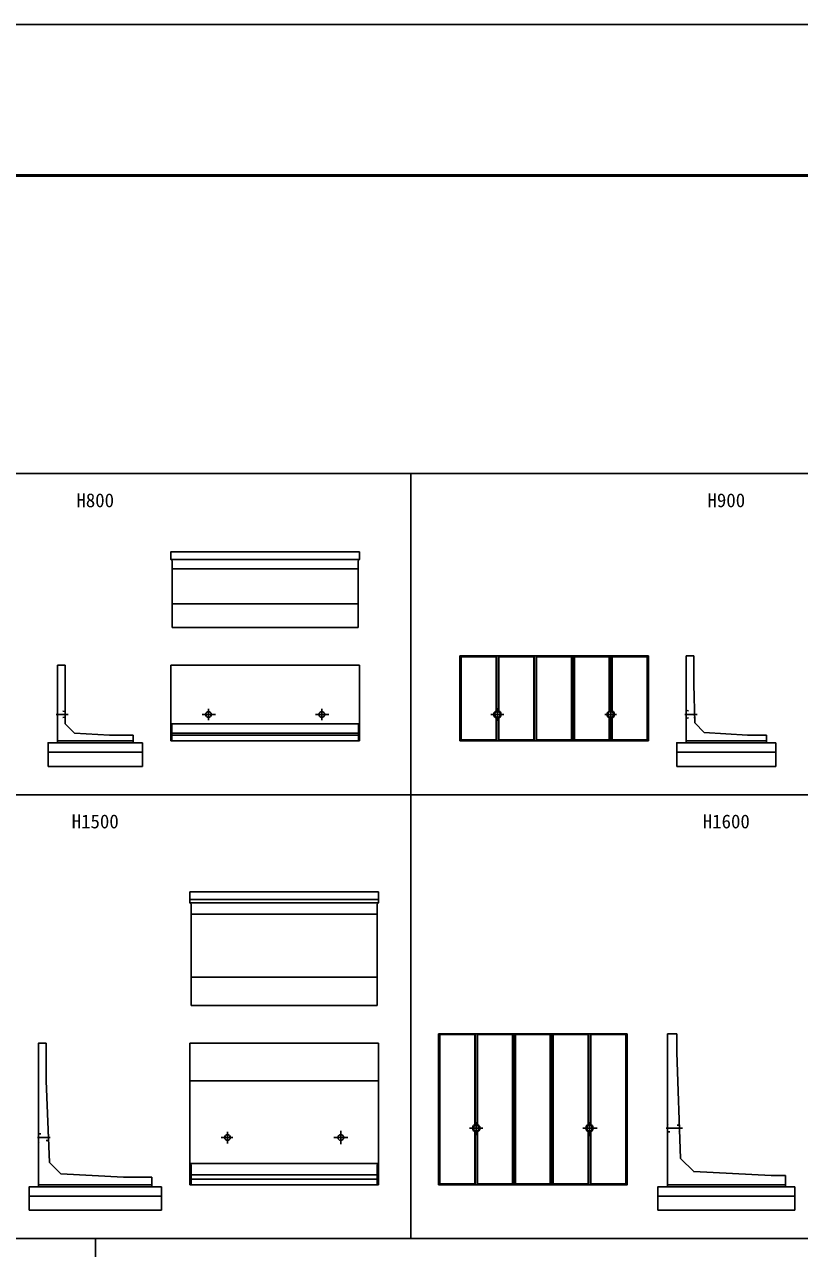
# Model space of a CAD drawing. Units: millimetres, scale not verified. Extents: x -67200 to 67200, y -23760 to 23760.
# Drawn here: x -26888 to -18678, y 10800 to 23760 of the extents above; entities that cross this region are included whole.
import ezdxf
from ezdxf.enums import TextEntityAlignment as Align

# ---------------------------------------------------------------- set-up
doc = ezdxf.new("R2010")
doc.units = ezdxf.units.MM
doc.header["$LTSCALE"] = 80
doc.linetypes.add('CHAIN1', pattern=[8, 5, -1, 1, -1])
doc.linetypes.add('DOTTED', pattern=[1.75, 0.25, -1.5])
for name, color, linetype, lineweight in [('0-0_CENTER', 7, 'CHAIN1', 25), ('0-2_Defpoints', 5, 'Continuous', 25), ('0-4_HYO', 3, 'Continuous', 25), ('0-6_OUTLINE', 1, 'Continuous', 25), ('0-7_OUTLINE2', 4, 'DOTTED', 25), ('0-8_TXT', 7, 'Continuous', 25), ('0-9_WAKU', 3, 'Continuous', 25)]:
    doc.layers.add(name, color=color, linetype=linetype, lineweight=lineweight)
doc.styles.add('ＭＳ ゴシック', font='')
doc.styles.get('ＭＳ ゴシック').set_extended_font_data('MS Gothic')

msp = doc.modelspace()

# ---------------------------------------------------------------- linework, layer by layer
at = {"layer": '0-0_CENTER'}
for p, q in [((-24937.57, 16515.09), (-24937.57, 16394.5)), ((-23737.57, 16515.09), (-23737.57, 16394.5)), ((-21877.57, 16520.29), (-21877.57, 16388.08)), ((-20677.57, 16519.84), (-20677.57, 16386.86)), ((-26550.36, 16455.13), (-26424.51, 16455.13)), ((-25006.36, 16455.13), (-24863.8, 16455.13)), ((-23806.36, 16455.13), (-23663.8, 16455.13)), ((-21808.64, 16455.13), (-21947.78, 16455.13)), ((-20617.95, 16455.13), (-20739.83, 16455.13)), ((-19891.38, 16455.13), (-19762.94, 16455.13)), ((-22032.38, 12075.13), (-22174.22, 12075.13)), ((-22102.57, 12137.66), (-22102.57, 12001.24)), ((-20822.21, 12075.13), (-20973.04, 12075.13)), ((-20902.57, 12139.59), (-20902.57, 11989.98)), ((-20091.11, 12075.13), (-19918.03, 12075.13)), ((-26751.28, 11975.13), (-26614.41, 11975.13)), ((-24802.36, 11975.13), (-24681.64, 11975.13)), ((-24737.57, 12036.64), (-24737.57, 11913.38)), ((-23611.79, 11975.13), (-23461.5, 11975.13)), ((-23537.57, 12047.82), (-23537.57, 11904.47))]:
    msp.add_line(p, q, dxfattribs=at)
at = {"layer": '0-2_Defpoints'}
msp.add_lwpolyline([(-67200, -23760), (0, -23760), (0, 23760), (-67200, 23760)], close=True, dxfattribs=at)
at = {"layer": '0-4_HYO'}
for points in [[(-29480.07, 15605.13), (-22795.07, 15605.13), (-22795.07, 19005.13), (-29480.07, 19005.13)], [(-22795.07, 15605.13), (-16110.07, 15605.13), (-16110.07, 19005.13), (-22795.07, 19005.13)], [(-29480.07, 10905.13), (-22795.07, 10905.13), (-22795.07, 15605.13), (-29480.07, 15605.13)], [(-22795.07, 10905.13), (-16110.07, 10905.13), (-16110.07, 15605.13), (-22795.07, 15605.13)], [(-33935.07, 5305.13), (-26135.07, 5305.13), (-26135.07, 10905.13), (-33935.07, 10905.13)], [(-26135.07, 5305.13), (-18335.07, 5305.13), (-18335.07, 10905.13), (-26135.07, 10905.13)]]:
    msp.add_lwpolyline(points, close=True, dxfattribs=at)
at = {"layer": '0-6_OUTLINE'}
for p, q in [((-23337.57, 18095.13), (-23337.57, 18175.13)), ((-25337.57, 18095.13), (-23337.57, 18095.13)), ((-25337.57, 18095.13), (-25322.57, 18080.13)), ((-25322.57, 17375.13), (-25322.57, 18080.13)), ((-23352.57, 18080.13), (-23337.57, 18095.13)), ((-23352.57, 17375.13), (-23352.57, 18080.13)), ((-25322.57, 17995.13), (-23352.57, 17995.13)), ((-25322.57, 17625.13), (-23352.57, 17625.13)), ((-25322.57, 17375.13), (-23352.57, 17375.13)), ((-22277.57, 17075.13), (-22277.57, 16175.13)), ((-22277.57, 17075.13), (-20277.57, 17075.13)), ((-22262.57, 17065.13), (-22262.57, 16185.13)), ((-21892.57, 17065.13), (-21887.57, 17075.13)), ((-21892.57, 17065.13), (-21892.57, 16492.21)), ((-21887.57, 17075.13), (-21887.57, 16493.86)), ((-21867.57, 17075.13), (-21867.57, 16493.86)), ((-21862.57, 17065.13), (-21867.57, 17075.13)), ((-21862.57, 17065.13), (-21862.57, 16492.21)), ((-21492.57, 17065.13), (-21862.57, 17065.13)), ((-21492.57, 17065.13), (-21487.57, 17075.13)), ((-21492.57, 17065.13), (-21492.57, 16185.13)), ((-21467.57, 17075.13), (-21467.57, 16175.13)), ((-21462.57, 17065.13), (-21462.57, 16185.13)), ((-21092.57, 17065.13), (-21087.57, 17075.13)), ((-21092.57, 17065.13), (-21092.57, 16185.13)), ((-21087.57, 17075.13), (-21087.57, 16175.13)), ((-21067.57, 17075.13), (-21067.57, 16175.13)), ((-21062.57, 17065.13), (-21062.57, 16185.13)), ((-20692.57, 17065.13), (-20687.57, 17075.13)), ((-20692.57, 17065.13), (-20692.57, 16492.21)), ((-20687.57, 17075.13), (-20687.57, 16493.86)), ((-20667.57, 17075.13), (-20667.57, 16493.86)), ((-20662.57, 17065.13), (-20667.57, 17075.13)), ((-20662.57, 17065.13), (-20662.57, 16492.21)), ((-20292.57, 17065.13), (-20662.57, 17065.13)), ((-20292.57, 17065.13), (-20287.57, 17075.13)), ((-20292.57, 17065.13), (-20292.57, 16185.13)), ((-20287.57, 17075.13), (-20287.57, 16175.13)), ((-20277.57, 17075.13), (-20277.57, 16175.13)), ((-19877.57, 16155.13), (-19877.57, 17075.13)), ((-19877.57, 17075.13), (-19797.57, 17075.13)), ((-19797.57, 16775.13), (-19797.57, 17075.13)), ((-26537.57, 16155.13), (-26537.57, 16975.13)), ((-26537.57, 16975.13), (-26457.57, 16975.13)), ((-26457.57, 16975.13), (-26457.57, 16355.13)), ((-23337.57, 16975.13), (-25337.57, 16975.13)), ((-25337.57, 16975.13), (-25337.57, 16175.13)), ((-23337.57, 16975.13), (-23337.57, 16175.13)), ((-19797.57, 16775.13), (-19787.57, 16365.13)), ((-26357.57, 16255.13), (-26457.57, 16355.13)), ((-25337.57, 16355.13), (-23337.57, 16355.13)), ((-25327.57, 16345.13), (-25337.57, 16355.13)), ((-25327.57, 16345.13), (-25327.57, 16175.13)), ((-23347.57, 16345.13), (-23337.57, 16355.13)), ((-23347.57, 16345.13), (-23347.57, 16175.13)), ((-21892.57, 16418.05), (-21892.57, 16185.13)), ((-21887.57, 16416.4), (-21887.57, 16175.13)), ((-21867.57, 16416.4), (-21867.57, 16175.13)), ((-21862.57, 16418.05), (-21862.57, 16185.13)), ((-20692.57, 16418.05), (-20692.57, 16185.13)), ((-20687.57, 16416.4), (-20687.57, 16175.13)), ((-20667.57, 16416.4), (-20667.57, 16175.13)), ((-20662.57, 16418.05), (-20662.57, 16185.13)), ((-19787.57, 16365.13), (-19687.57, 16265.13)), ((-26357.57, 16255.13), (-25987.57, 16235.13)), ((-25737.57, 16235.13), (-25987.57, 16235.13)), ((-25737.57, 16235.13), (-25737.57, 16155.13)), ((-25327.57, 16255.13), (-23347.57, 16255.13)), ((-25327.57, 16235.13), (-23347.57, 16235.13)), ((-19227.57, 16235.13), (-19687.57, 16265.13)), ((-19027.57, 16235.13), (-19227.57, 16235.13)), ((-19027.57, 16235.13), (-19027.57, 16155.13)), ((-26537.57, 16175.13), (-25737.57, 16175.13)), ((-25637.57, 16155.13), (-25637.57, 15905.13)), ((-25337.57, 16175.13), (-23337.57, 16175.13)), ((-20277.57, 16175.13), (-22277.57, 16175.13)), ((-21892.57, 16185.13), (-22262.57, 16185.13)), ((-21887.57, 16175.13), (-21892.57, 16185.13)), ((-21862.57, 16185.13), (-21867.57, 16175.13)), ((-21467.57, 16175.13), (-21462.57, 16185.13)), ((-21067.57, 16175.13), (-21062.57, 16185.13)), ((-20662.57, 16185.13), (-20667.57, 16175.13)), ((-20292.57, 16185.13), (-20662.57, 16185.13)), ((-20287.57, 16175.13), (-20292.57, 16185.13)), ((-19877.57, 16175.13), (-19027.57, 16175.13)), ((-18927.57, 16155.13), (-18927.57, 15905.13)), ((-25637.57, 16055.13), (-26637.57, 16055.13)), ((-18927.57, 16055.13), (-19977.57, 16055.13)), ((-25637.57, 15905.13), (-26637.57, 15905.13)), ((-18927.57, 15905.13), (-19977.57, 15905.13)), ((-23137.57, 14575.13), (-25137.57, 14575.13)), ((-23137.57, 14460.13), (-23137.57, 14575.13)), ((-23137.57, 14495.13), (-25137.57, 14495.13)), ((-23137.57, 14460.13), (-25137.57, 14460.13)), ((-23137.57, 14460.13), (-23152.57, 14445.13)), ((-23152.57, 13375.13), (-23152.57, 14445.13)), ((-23152.57, 14340.13), (-25122.57, 14340.13)), ((-23152.57, 13675.13), (-25122.57, 13675.13)), ((-23152.57, 13375.13), (-25122.57, 13375.13)), ((-26657.57, 12975.13), (-26657.57, 12575.13)), ((-23137.57, 12975.13), (-25137.57, 12975.13)), ((-25137.57, 12975.13), (-25137.57, 11475.13)), ((-23137.57, 12975.13), (-23137.57, 11475.13)), ((-22502.57, 13075.13), (-22502.57, 11475.13)), ((-22502.57, 13075.13), (-20502.57, 13075.13)), ((-22487.57, 13065.13), (-22487.57, 11485.13)), ((-22117.57, 13065.13), (-22112.57, 13075.13)), ((-22117.57, 13065.13), (-22117.57, 12112.21)), ((-22112.57, 13075.13), (-22112.57, 12113.86)), ((-22092.57, 13075.13), (-22092.57, 12113.86)), ((-22087.57, 13065.13), (-22092.57, 13075.13)), ((-21717.57, 13065.13), (-21712.57, 13075.13)), ((-21717.57, 13065.13), (-21717.57, 11485.13)), ((-21712.57, 13075.13), (-21712.57, 11475.13)), ((-21692.57, 13075.13), (-21692.57, 11475.13)), ((-21687.57, 13065.13), (-21692.57, 13075.13)), ((-21317.57, 13065.13), (-21312.57, 13075.13)), ((-21317.57, 13065.13), (-21317.57, 11485.13)), ((-21312.57, 13075.13), (-21312.57, 11475.13)), ((-21292.57, 13075.13), (-21292.57, 11475.13)), ((-21287.57, 13065.13), (-21292.57, 13075.13)), ((-20917.57, 13065.13), (-20912.57, 13075.13)), ((-20917.57, 13065.13), (-20917.57, 12112.21)), ((-20912.57, 13075.13), (-20912.57, 12113.86)), ((-20892.57, 13075.13), (-20892.57, 12113.86)), ((-20887.57, 13065.13), (-20892.57, 13075.13)), ((-20517.57, 13065.13), (-20517.57, 11485.13)), ((-20077.57, 13075.13), (-19977.57, 13075.13)), ((-20077.57, 13075.13), (-20077.57, 11455.13)), ((-19977.57, 12875.13), (-19977.57, 13075.13)), ((-19977.57, 12875.13), (-19937.57, 11755.13)), ((-26657.57, 12575.13), (-26622.57, 11710.13)), ((-23137.57, 12575.13), (-25137.57, 12575.13)), ((-22117.57, 12038.05), (-22117.57, 11485.13)), ((-22112.57, 12036.4), (-22112.57, 11475.13)), ((-22092.57, 12036.4), (-22092.57, 11475.13)), ((-22087.57, 12038.05), (-22087.57, 11485.13)), ((-20917.57, 12038.05), (-20917.57, 11485.13)), ((-20912.57, 12036.4), (-20912.57, 11475.13)), ((-20892.57, 12036.4), (-20892.57, 11475.13)), ((-20887.57, 12038.05), (-20887.57, 11485.13)), ((-26502.57, 11590.13), (-26622.57, 11710.13)), ((-25137.57, 11700.13), (-23137.57, 11700.13)), ((-25137.57, 11700.13), (-25122.57, 11685.13)), ((-25122.57, 11685.13), (-25122.57, 11475.13)), ((-23137.57, 11700.13), (-23152.57, 11685.13)), ((-23152.57, 11685.13), (-23152.57, 11475.13)), ((-26502.57, 11590.13), (-25837.57, 11555.13)), ((-25537.57, 11555.13), (-25837.57, 11555.13)), ((-25537.57, 11555.13), (-25537.57, 11455.13)), ((-25122.57, 11580.13), (-23152.57, 11580.13)), ((-25122.57, 11535.13), (-23152.57, 11535.13)), ((-18827.57, 11575.13), (-18977.57, 11575.13)), ((-18827.57, 11575.13), (-18827.57, 11455.13)), ((-26737.57, 11475.13), (-25537.57, 11475.13)), ((-25437.57, 11455.13), (-25437.57, 11205.13)), ((-25137.57, 11475.13), (-23137.57, 11475.13)), ((-22112.57, 11475.13), (-22117.57, 11485.13)), ((-22087.57, 11485.13), (-22092.57, 11475.13)), ((-21692.57, 11475.13), (-21687.57, 11485.13)), ((-21292.57, 11475.13), (-21287.57, 11485.13)), ((-20887.57, 11485.13), (-20892.57, 11475.13)), ((-20517.57, 11485.13), (-20887.57, 11485.13)), ((-20512.57, 11475.13), (-20517.57, 11485.13)), ((-20077.57, 11475.13), (-18827.57, 11475.13)), ((-18727.57, 11455.13), (-18727.57, 11205.13)), ((-25437.57, 11355.13), (-26837.57, 11355.13)), ((-18727.57, 11355.13), (-20177.57, 11355.13)), ((-25437.57, 11205.13), (-26837.57, 11205.13)), ((-18727.57, 11205.13), (-20177.57, 11205.13))]:
    msp.add_line(p, q, dxfattribs=at)
for points in [[(-25337.57, 18095.13), (-25337.57, 18175.13), (-23337.57, 18175.13)], [(-22267.57, 17075.13), (-22267.57, 16175.13), (-22262.57, 16185.13)], [(-21892.57, 17065.13), (-22262.57, 17065.13), (-22267.57, 17075.13)], [(-21487.57, 17075.13), (-21487.57, 16175.13), (-21492.57, 16185.13), (-21862.57, 16185.13)], [(-21092.57, 17065.13), (-21462.57, 17065.13), (-21467.57, 17075.13)], [(-20692.57, 17065.13), (-21062.57, 17065.13), (-21067.57, 17075.13)], [(-25637.57, 16155.13), (-26637.57, 16155.13), (-26637.57, 15905.13)], [(-21087.57, 16175.13), (-21092.57, 16185.13), (-21462.57, 16185.13)], [(-20687.57, 16175.13), (-20692.57, 16185.13), (-21062.57, 16185.13)], [(-18927.57, 16155.13), (-19977.57, 16155.13), (-19977.57, 15905.13)], [(-25122.57, 13375.13), (-25122.57, 14445.13), (-25137.57, 14460.13), (-25137.57, 14575.13)], [(-26737.57, 11455.13), (-26737.57, 12975.13), (-26657.57, 12975.13)], [(-20502.57, 13075.13), (-20502.57, 11475.13), (-22502.57, 11475.13)], [(-22117.57, 13065.13), (-22487.57, 13065.13), (-22492.57, 13075.13), (-22492.57, 11475.13)], [(-21717.57, 13065.13), (-22087.57, 13065.13), (-22087.57, 12112.21)], [(-21317.57, 13065.13), (-21687.57, 13065.13), (-21687.57, 11485.13)], [(-20917.57, 13065.13), (-21287.57, 13065.13), (-21287.57, 11485.13)], [(-20517.57, 13065.13), (-20887.57, 13065.13), (-20887.57, 12112.21)], [(-20517.57, 13065.13), (-20512.57, 13075.13), (-20512.57, 11475.13)], [(-18977.57, 11575.13), (-19797.57, 11615.13), (-19937.57, 11755.13)], [(-25437.57, 11455.13), (-26837.57, 11455.13), (-26837.57, 11205.13)], [(-22117.57, 11485.13), (-22487.57, 11485.13), (-22492.57, 11475.13)], [(-21712.57, 11475.13), (-21717.57, 11485.13), (-22087.57, 11485.13)], [(-21312.57, 11475.13), (-21317.57, 11485.13), (-21687.57, 11485.13)], [(-20912.57, 11475.13), (-20917.57, 11485.13), (-21287.57, 11485.13)], [(-18727.57, 11455.13), (-20177.57, 11455.13), (-20177.57, 11205.13)]]:
    msp.add_lwpolyline(points, dxfattribs=at)
for centre, radius in [((-24937.57, 16455.13), 30), ((-23737.57, 16455.13), 30), ((-21877.57, 16455.13), 40), ((-21877.57, 16455.13), 30), ((-20677.57, 16455.13), 40), ((-20677.57, 16455.13), 30), ((-22102.57, 12075.13), 40), ((-22102.57, 12075.13), 30), ((-20902.57, 12075.13), 40), ((-20902.57, 12075.13), 30), ((-24737.57, 11975.13), 30), ((-23537.57, 11975.13), 30)]:
    msp.add_circle(centre, radius, dxfattribs=at)
at = {"layer": '0-7_OUTLINE2'}
for p, q in [((-26533.07, 16495.13), (-26537.57, 16499.63)), ((-26462.07, 16485.13), (-26533.07, 16495.13)), ((-26462.07, 16485.13), (-26457.57, 16489.63)), ((-19877.57, 16499.63), (-19873.07, 16495.13)), ((-19873.07, 16495.13), (-19795, 16485.13)), ((-19795, 16485.13), (-19790.61, 16489.63)), ((-26537.57, 16410.63), (-26533.07, 16415.13)), ((-26462.07, 16425.13), (-26533.07, 16415.13)), ((-26457.57, 16420.63), (-26462.07, 16425.13)), ((-19877.57, 16410.63), (-19873.07, 16415.13)), ((-19873.07, 16415.13), (-19793.54, 16425.13)), ((-19788.93, 16420.63), (-19793.54, 16425.13)), ((-20073.07, 12115.13), (-20077.57, 12119.63)), ((-19954.57, 12105.13), (-20073.07, 12115.13)), ((-19954.57, 12105.13), (-19950.23, 12109.63)), ((-26733.07, 12015.13), (-26737.57, 12019.63)), ((-26737.57, 11930.63), (-26733.07, 11935.13)), ((-26733.07, 12015.13), (-26639.01, 12005.13)), ((-26636.58, 11945.13), (-26733.07, 11935.13)), ((-26639.01, 12005.13), (-26634.69, 12009.63)), ((-26631.9, 11940.63), (-26636.58, 11945.13)), ((-19947.77, 12040.63), (-19952.43, 12045.13))]:
    msp.add_line(p, q, dxfattribs=at)
msp.add_lwpolyline([(-20077.57, 12030.63), (-20073.07, 12035.13), (-19952.43, 12045.13)], dxfattribs=at)
at = {"layer": '0-9_WAKU', "lineweight": 50}
msp.add_lwpolyline([(-65600, -22160), (-1600, -22160), (-1600, 22160), (-65600, 22160)], close=True, dxfattribs=at)

# ---------------------------------------------------------------- texts
at = {"layer": '0-8_TXT', "style": 'ＭＳ ゴシック'}
for s, p in [('H800', (-26337.57, 18605.13)), ('H900', (-19652.57, 18605.13)), ('H1500', (-26387.57, 15205.13)), ('H1600', (-19702.57, 15205.13))]:
    msp.add_text(s, height=146.6, dxfattribs=at).set_placement(p, align=Align.BOTTOM_LEFT)

doc.saveas('drawing.dxf')
